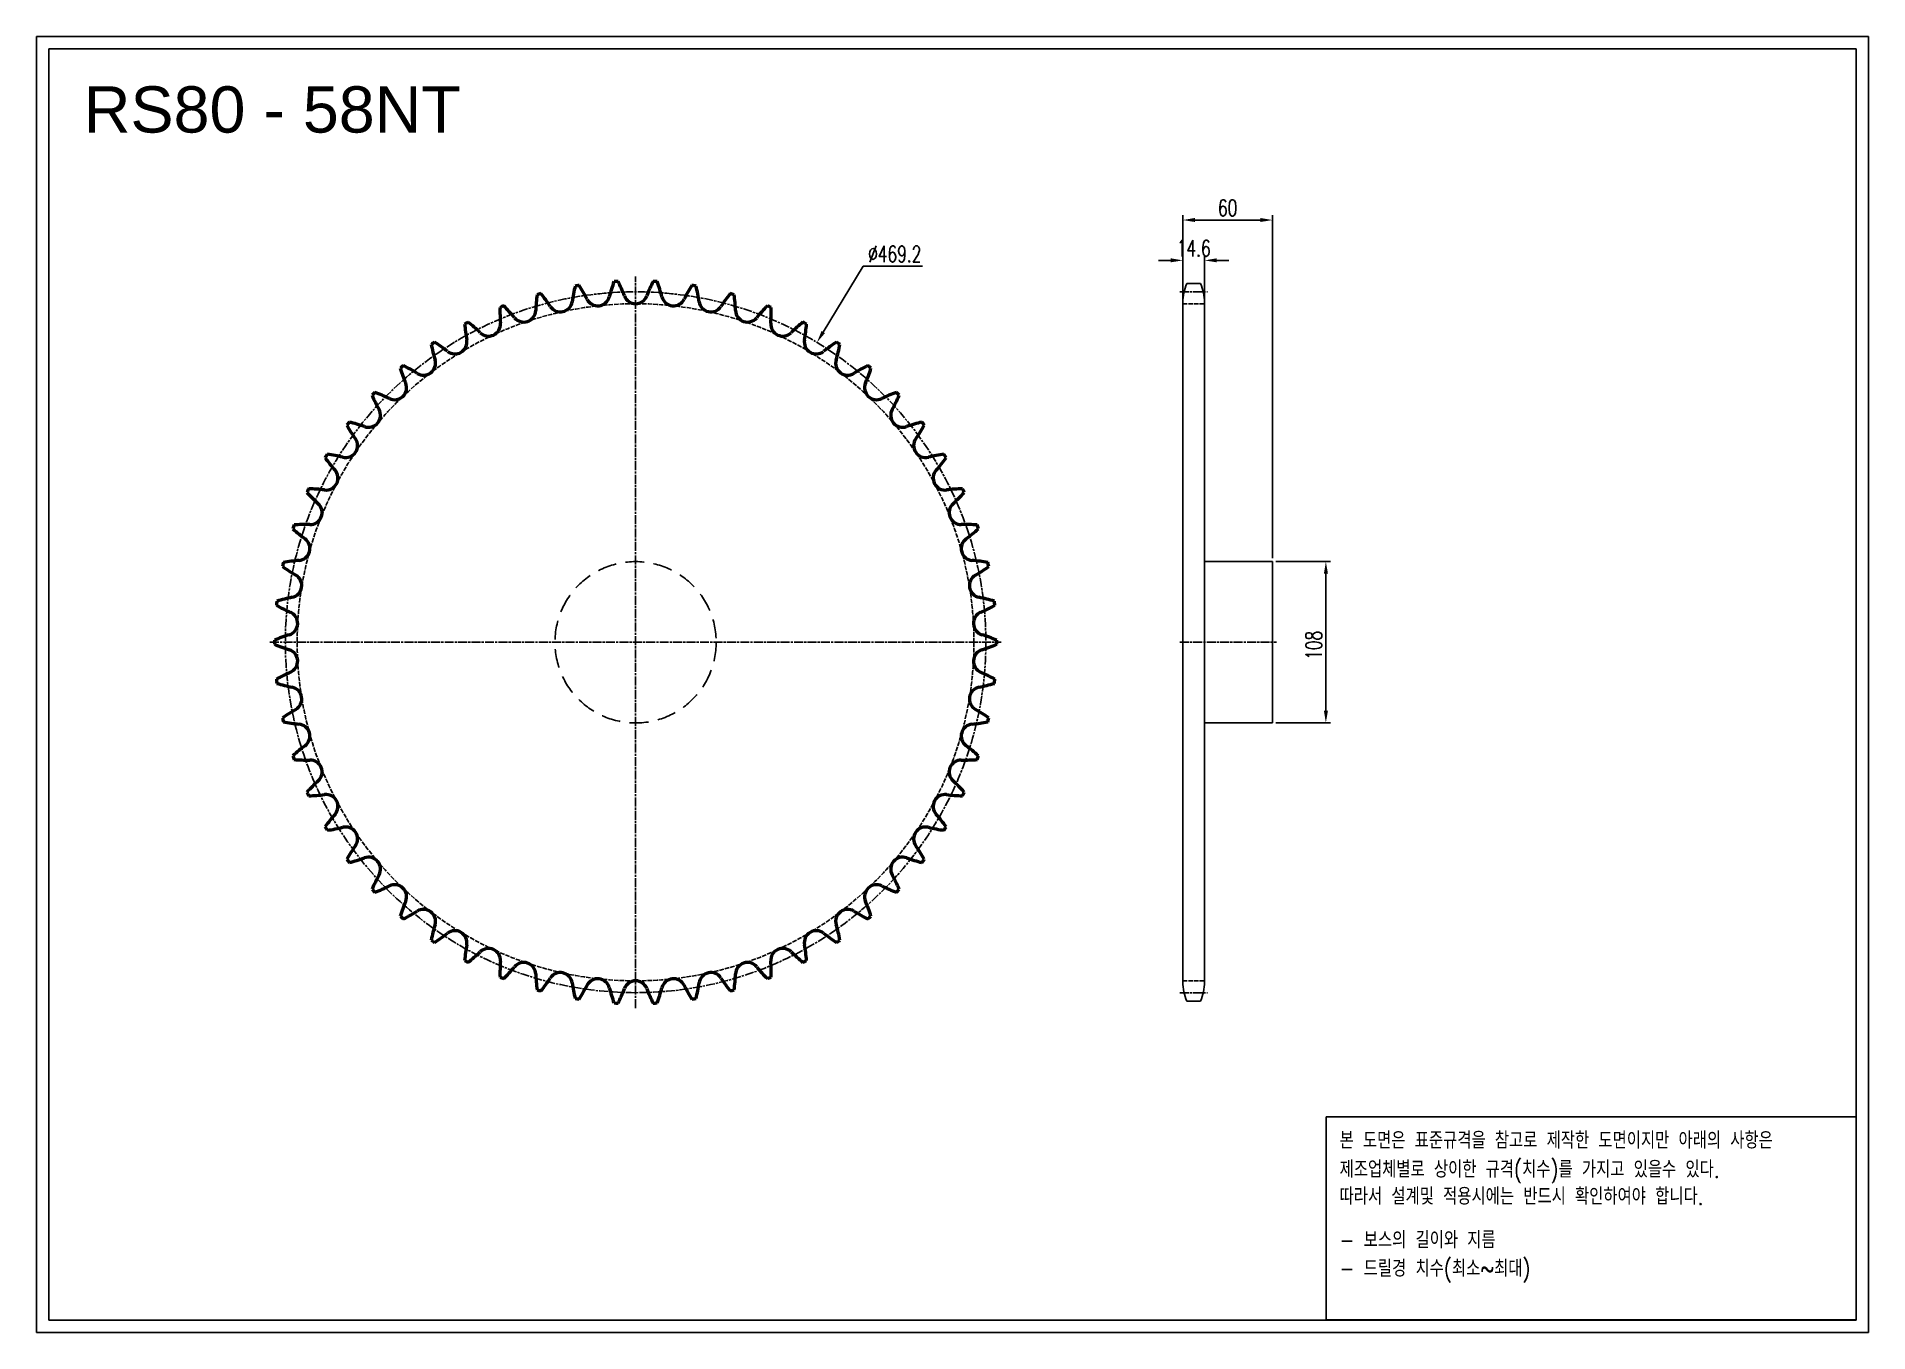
# Model space of a CAD drawing. Header units: millimetres. Extents: x -55712 to -54485, y 19120 to 19988.
import ezdxf

# ---------------------------------------------------------------- set-up
doc = ezdxf.new("R2010")
doc.units = ezdxf.units.MM
for name, pattern in [('AM_ISO02W050', [7.5, 6, -1.5]), ('AM_ISO02W050x2', [3.75, 3, -0.75]), ('AM_ISO08W050', [18, 12, -1.5, 3, -1.5]), ('AM_ISO08W050x2', [9, 6, -0.75, 1.5, -0.75]), ('HIDDEN', [9.525, 6.35, -3.175])]:
    doc.linetypes.add(name, pattern=pattern)
for name, color, linetype, lineweight in [('AM_0N', 7, 'Continuous', 50), ('AM_3N', 6, 'AM_ISO02W050', 25), ('AM_7', 4, 'AM_ISO08W050', 25), ('AM_7N', 4, 'AM_ISO08W050', 25)]:
    doc.layers.add(name, color=color, linetype=linetype, lineweight=lineweight)
doc.layers.add('HL', color=2, linetype='HIDDEN')
doc.layers.add('S-DIM', color=7, linetype='Continuous')
doc.styles.add('HAN', font='ROMANS.shx', dxfattribs={"width": 0.7, "bigfont": 'whgtxt.shx'})
doc.styles.add('HSG', font='SIMPLEX.shx', dxfattribs={"width": 0.7, "bigfont": 'HSG.shx'})
doc.styles.get("Standard").update_dxf_attribs({"font": 'arial.ttf'})
doc.dimstyles.new('APP23', dxfattribs={"dimscale": 4.5, "dimtxt": 2.4, "dimasz": 1.8, "dimexe": 0.7, "dimexo": 0.5, "dimgap": 0.6, "dimtad": 1, "dimtoh": 1, "dimdec": 1, "dimrnd": 0.01, "dimzin": 9, "dimdsep": 46, "dimtxsty": 'HSG', "dimcen": 0, "dimclrd": 1, "dimclre": 1, "dimclrt": 256, "dimazin": 2, "dimtp": 1, "dimtm": 1, "dimtfac": 0.5, "dimtdec": 1, "dimtix": 1, "dimtofl": 0, "dimtmove": 0, "dimatfit": 3, "dimfxl": 0, "dimtvp": 1, "dimtolj": 2, "dimlwd": -1, "dimlwe": -1, "dimarcsym": 0})

# ---------------------------------------------------------------- blocks, each defined once
blk = doc.blocks.new('*D1')
at = {"layer": 'Defpoints', "color": 0, "transparency": 16777216}
for p in [(-54884.3, 19636.4), (-54884.3, 19528.4), (-54848.5, 19528.4)]:
    blk.add_point(p, dxfattribs=at)
at = {"layer": 'S-DIM', "color": 1, "transparency": 16777216}
for p, q in [((-54882.1, 19636.4), (-54845.3, 19636.4)), ((-54848.5, 19628.3), (-54848.5, 19536.5)), ((-54882.1, 19528.4), (-54845.3, 19528.4))]:
    blk.add_line(p, q, dxfattribs=at)
for points in [[(-54849.8, 19628.3), (-54847.1, 19628.3), (-54848.5, 19636.4)], [(-54849.8, 19536.5), (-54847.1, 19536.5), (-54848.5, 19528.4)]]:
    blk.add_solid(points, dxfattribs=at)
at = {"layer": 'S-DIM', "transparency": 16777216, "insert": (-54856.6, 19580.3), "char_height": 10.8, "attachment_point": 5, "rotation": 90, "style": 'HSG'}
blk.add_mtext('\\A2;108', dxfattribs=at)
blk = doc.blocks.new('*D2')
at = {"layer": 'Defpoints', "color": 0, "transparency": 16777216}
for p in [(-54929.7, 19838), (-54944.3, 19809.8), (-54929.7, 19809.8)]:
    blk.add_point(p, dxfattribs=at)
at = {"layer": 'S-DIM', "color": 1, "transparency": 16777216}
for p, q in [((-54952.4, 19838), (-54960.5, 19838)), ((-54944.3, 19812.1), (-54944.3, 19841.2)), ((-54929.7, 19812.1), (-54929.7, 19841.2)), ((-54921.6, 19838), (-54913.5, 19838))]:
    blk.add_line(p, q, dxfattribs=at)
for points in [[(-54952.4, 19839.4), (-54952.4, 19836.7), (-54944.3, 19838)], [(-54921.6, 19839.4), (-54921.6, 19836.7), (-54929.7, 19838)]]:
    blk.add_solid(points, dxfattribs=at)
at = {"layer": 'S-DIM', "transparency": 16777216, "insert": (-54937, 19846.1), "char_height": 10.8, "attachment_point": 5, "style": 'HSG'}
blk.add_mtext('\\A2;14.6', dxfattribs=at)
blk = doc.blocks.new('*D3')
at = {"layer": 'Defpoints', "color": 0, "transparency": 16777216}
for p in [(-54884.3, 19865), (-54944.3, 19809.8), (-54884.3, 19636.4)]:
    blk.add_point(p, dxfattribs=at)
at = {"layer": 'S-DIM', "color": 1, "transparency": 16777216}
for p, q in [((-54944.3, 19812.1), (-54944.3, 19868.2)), ((-54936.2, 19865), (-54892.4, 19865)), ((-54884.3, 19638.6), (-54884.3, 19868.2))]:
    blk.add_line(p, q, dxfattribs=at)
for points in [[(-54936.2, 19866.4), (-54936.2, 19863.7), (-54944.3, 19865)], [(-54892.4, 19866.4), (-54892.4, 19863.7), (-54884.3, 19865)]]:
    blk.add_solid(points, dxfattribs=at)
at = {"layer": 'S-DIM', "transparency": 16777216, "insert": (-54914.3, 19873.1), "char_height": 10.8, "attachment_point": 5, "style": 'HSG'}
blk.add_mtext('\\A2;60', dxfattribs=at)
blk = doc.blocks.new('*D4')
at = {"layer": 'Defpoints', "color": 0, "transparency": 16777216}
for p in [(-55189.3, 19783.1), (-55432.2, 19381.7)]:
    blk.add_point(p, dxfattribs=at)
at = {"layer": 'S-DIM', "color": 1, "transparency": 16777216}
for p, q in [((-55158.4, 19834.2), (-55185.2, 19790)), ((-55118.6, 19834.2), (-55158.4, 19834.2))]:
    blk.add_line(p, q, dxfattribs=at)
blk.add_solid([(-55186.3, 19790.7), (-55184, 19789.3), (-55189.3, 19783.1)], dxfattribs=at)
at = {"layer": 'S-DIM', "transparency": 16777216, "insert": (-55137.2, 19842.3), "char_height": 10.8, "attachment_point": 5, "style": 'HSG'}
blk.add_mtext('\\A2;∅469.2', dxfattribs=at)
blk = doc.blocks.new('notice1')
at = {"color": 4}
blk.add_lwpolyline([(-22142.12, 1735.9), (-22053.8, 1735.9), (-22053.8, 1702.07), (-22142.12, 1702.07)], close=True, dxfattribs=at)
at = {"color": 4, "style": 'HAN', "width": 0.8}
for s, p in [('본 도면은 표준규격을 참고로 제작한 도면이지만 아래의 사항은', (-22139.9, 1730.62)), ('제조업체별로 상이한 규격(치수)를 가지고 있을수 있다.', (-22139.9, 1725.78)), ('따라서 설계및 적용시에는 반드시 확인하여야 합니다.', (-22139.9, 1721.28)), ('- 보스의 길이와 지름', (-22139.9, 1714.03)), ('- 드릴경 치수(최소~최대)', (-22139.9, 1709.27))]:
    blk.add_text(s, height=2.7949, dxfattribs=at).set_placement(p)

msp = doc.modelspace()

# ---------------------------------------------------------------- linework, layer by layer
for p, q in [((-54941.54, 19822.54), (-54932.54, 19822.54)), ((-54944.34, 19809.84), (-54944.34, 19354.86)), ((-54929.74, 19809.84), (-54929.74, 19354.86)), ((-54929.74, 19636.35), (-54884.34, 19636.35)), ((-54884.34, 19636.35), (-54884.34, 19528.35)), ((-54884.34, 19528.35), (-54929.74, 19528.35)), ((-54941.54, 19342.16), (-54932.54, 19342.16))]:
    msp.add_line(p, q)
for points in [[(-55711.92, 19987.78), (-54485.17, 19987.78), (-54485.17, 19120.38), (-55711.92, 19120.38)], [(-55703.66, 19979.52), (-54493.43, 19979.52), (-54493.43, 19128.64), (-55703.66, 19128.64)]]:
    msp.add_lwpolyline(points, close=True)
for centre, start, end in [((-54914.14, 19809.84), 155.13196, 180), ((-54959.94, 19809.84), 0, 24.86804), ((-54914.14, 19354.86), 180, 204.86804), ((-54959.94, 19354.86), 335.13196, 0)]:
    msp.add_arc(centre, 30.2, start, end)
at = {"layer": 'AM_0N'}
for centre, radius, start, end in [((-55263.44, 19800.13), 114.34, 172.51388, 177.84483), ((-55310.79, 19582.35), 241.86, 105.19332, 105.84117), ((-55463.63, 19744.55), 114.34, 33.18966, 38.5206), ((-55240.18, 19793.73), 114.34, 166.30698, 171.63793), ((-55310.79, 19582.35), 241.86, 98.98642, 99.63427), ((-55445.19, 19760.12), 114.34, 26.98276, 32.31371), ((-55336.16, 19815.64), 8.02, 206.98276, 345.43103), ((-55217.74, 19784.86), 114.34, 160.10009, 165.43103), ((-55310.79, 19582.35), 241.86, 92.77952, 93.42737), ((-55425.19, 19773.61), 114.34, 20.77586, 26.10681), ((-55310.79, 19817.01), 8.02, 200.77586, 339.22414), ((-55196.39, 19773.61), 114.34, 153.89319, 159.22414), ((-55310.79, 19582.35), 241.86, 86.57263, 87.22048), ((-55403.84, 19784.86), 114.34, 14.56897, 19.89991), ((-55285.41, 19815.64), 8.02, 194.56897, 333.01724), ((-55176.38, 19760.12), 114.34, 147.68629, 153.01724), ((-55310.79, 19582.35), 241.86, 80.36573, 81.01358), ((-55381.4, 19793.73), 114.34, 8.36207, 13.69302), ((-55157.95, 19744.55), 114.34, 141.4794, 146.81034), ((-55310.79, 19582.35), 241.86, 74.15883, 74.80668), ((-55358.13, 19800.13), 114.34, 2.15517, 7.48612), ((-55287.27, 19803.97), 114.34, 178.72077, 184.05172), ((-55310.79, 19582.35), 241.86, 111.40021, 112.04806), ((-55480.27, 19727.07), 114.34, 39.39655, 44.7275), ((-55385.71, 19804.73), 8.02, 219.39655, 357.84483), ((-55361.23, 19811.53), 8.02, 213.18966, 351.63793), ((-55260.34, 19811.53), 8.02, 188.36207, 326.81034), ((-55235.86, 19804.73), 8.02, 182.15517, 320.60345), ((-55141.31, 19727.07), 114.34, 135.2725, 140.60345), ((-55310.79, 19582.35), 241.86, 67.95194, 68.59979), ((-55334.3, 19803.97), 114.34, 355.94828, 1.27923), ((-55310.79, 19582.35), 241.86, 117.60711, 118.25496), ((-55311.37, 19805.21), 114.34, 184.92767, 190.25862), ((-55494.92, 19707.9), 114.34, 45.60345, 50.9344), ((-55409.32, 19795.33), 8.02, 225.60345, 4.05172), ((-55212.25, 19795.33), 8.02, 175.94828, 314.39655), ((-55126.65, 19707.9), 114.34, 129.0656, 134.39655), ((-55310.79, 19582.35), 241.86, 61.74504, 62.39289), ((-55310.2, 19805.21), 114.34, 349.74138, 355.07233), ((-55310.79, 19582.35), 241.86, 123.81401, 124.46186), ((-55335.46, 19803.85), 114.34, 191.13457, 196.46552), ((-55507.41, 19687.26), 114.34, 51.81034, 57.14129), ((-55431.77, 19783.42), 8.02, 231.81034, 10.25862), ((-55189.81, 19783.42), 8.02, 169.74138, 308.18966), ((-55114.16, 19687.26), 114.34, 122.85871, 128.18966), ((-55286.11, 19803.85), 114.34, 343.53448, 348.86543), ((-55310.79, 19582.35), 241.86, 55.53814, 56.18599), ((-55310.79, 19582.35), 241.86, 130.0209, 130.66875), ((-55359.26, 19799.88), 114.34, 197.34146, 202.67241), ((-55517.6, 19665.38), 114.34, 58.01724, 63.34819), ((-55452.8, 19769.17), 8.02, 238.01724, 16.46552), ((-55168.78, 19769.17), 8.02, 163.53448, 301.98276), ((-55103.97, 19665.38), 114.34, 116.65181, 121.98276), ((-55262.31, 19799.88), 114.34, 337.32759, 342.65854), ((-55310.79, 19582.35), 241.86, 49.33125, 49.9791), ((-55472.16, 19752.72), 8.02, 244.22414, 22.67241), ((-55149.41, 19752.72), 8.02, 157.32759, 295.77586), ((-55310.79, 19582.35), 241.86, 136.2278, 136.87565), ((-55382.5, 19793.36), 114.34, 203.54836, 208.87931), ((-55525.37, 19642.53), 114.34, 64.22414, 69.55509), ((-55096.2, 19642.53), 114.34, 110.44491, 115.77586), ((-55239.08, 19793.36), 114.34, 331.12069, 336.45164), ((-55310.79, 19582.35), 241.86, 43.12435, 43.7722), ((-55310.79, 19582.35), 241.86, 142.4347, 143.08254), ((-55404.89, 19784.37), 114.34, 209.75526, 215.08621), ((-55530.62, 19618.98), 114.34, 70.43103, 75.76198), ((-55489.64, 19734.27), 8.02, 250.43103, 28.87931), ((-55131.94, 19734.27), 8.02, 151.12069, 289.56897), ((-55090.95, 19618.98), 114.34, 104.23802, 109.56897), ((-55216.68, 19784.37), 114.34, 324.91379, 330.24474), ((-55310.79, 19582.35), 241.86, 36.91746, 37.5653), ((-55505.01, 19714.04), 8.02, 256.63793, 35.08621), ((-55116.56, 19714.04), 8.02, 144.91379, 283.36207), ((-55310.79, 19582.35), 241.86, 148.64159, 149.28944), ((-55426.18, 19773.01), 114.34, 215.96215, 221.2931), ((-55533.29, 19595), 114.34, 76.63793, 81.96888), ((-55088.28, 19595), 114.34, 98.03112, 103.36207), ((-55195.39, 19773.01), 114.34, 318.7069, 324.03785), ((-55310.79, 19582.35), 241.86, 30.71056, 31.35841), ((-55518.11, 19692.27), 8.02, 262.84483, 41.2931), ((-55103.46, 19692.27), 8.02, 138.7069, 277.15517), ((-55310.79, 19582.35), 241.86, 154.84849, 155.49634), ((-55446.12, 19759.42), 114.34, 222.16905, 227.5), ((-55533.35, 19570.87), 114.34, 82.84483, 88.17578), ((-55088.22, 19570.87), 114.34, 91.82422, 97.15517), ((-55175.45, 19759.42), 114.34, 312.5, 317.83095), ((-55310.79, 19582.35), 241.86, 24.50366, 25.15151), ((-55528.78, 19669.21), 8.02, 269.05172, 47.5), ((-55092.79, 19669.21), 8.02, 132.5, 270.94828), ((-55310.79, 19582.35), 241.86, 161.05539, 161.70323), ((-55464.47, 19743.75), 114.34, 228.37595, 233.7069), ((-55530.81, 19546.87), 114.34, 89.05172, 94.38267), ((-55090.77, 19546.87), 114.34, 85.61733, 90.94828), ((-55157.1, 19743.75), 114.34, 306.2931, 311.62405), ((-55310.79, 19582.35), 241.86, 18.29677, 18.94461), ((-55536.89, 19645.13), 8.02, 275.25862, 53.7069), ((-55084.68, 19645.13), 8.02, 126.2931, 264.74138), ((-55310.79, 19582.35), 241.86, 167.26228, 167.91013), ((-55481.02, 19726.19), 114.34, 234.58284, 239.91379), ((-55525.68, 19523.29), 114.34, 95.25862, 100.58957), ((-55095.89, 19523.29), 114.34, 79.41043, 84.74138), ((-55140.55, 19726.19), 114.34, 300.08621, 305.41716), ((-55310.79, 19582.35), 241.86, 12.08987, 12.73772), ((-55542.36, 19620.32), 8.02, 281.46552, 59.91379), ((-55079.22, 19620.32), 8.02, 120.08621, 258.53448), ((-55310.79, 19582.35), 241.86, 173.46918, 174.11703), ((-55495.57, 19706.94), 114.34, 240.78974, 246.12069), ((-55518.03, 19500.4), 114.34, 101.46552, 106.79647), ((-55103.54, 19500.4), 114.34, 73.20353, 78.53448), ((-55126, 19706.94), 114.34, 293.87931, 299.21026), ((-55310.79, 19582.35), 241.86, 5.88297, 6.53082), ((-55545.1, 19595.06), 8.02, 287.67241, 66.12069), ((-55076.47, 19595.06), 8.02, 113.87931, 252.32759), ((-55507.96, 19478.48), 114.34, 107.67241, 113.00336), ((-55310.79, 19582.35), 241.86, 179.67608, 180.32392), ((-55507.96, 19686.23), 114.34, 246.99664, 252.32759), ((-55113.61, 19478.48), 114.34, 66.99664, 72.32759), ((-55113.61, 19686.23), 114.34, 287.67241, 293.00336), ((-55310.79, 19582.35), 241.86, 359.67608, 0.32392), ((-55545.1, 19569.65), 8.02, 293.87931, 72.32759), ((-55076.47, 19569.65), 8.02, 107.67241, 246.12069), ((-55495.57, 19457.77), 114.34, 113.87931, 119.21026), ((-55310.79, 19582.35), 241.86, 185.88297, 186.53082), ((-55518.03, 19664.3), 114.34, 253.20353, 258.53448), ((-55103.54, 19664.3), 114.34, 281.46552, 286.79647), ((-55126, 19457.77), 114.34, 60.78974, 66.12069), ((-55310.79, 19582.35), 241.86, 353.46918, 354.11703), ((-55542.36, 19544.39), 8.02, 300.08621, 78.53448), ((-55079.22, 19544.39), 8.02, 101.46552, 239.91379), ((-55481.02, 19438.52), 114.34, 120.08621, 125.41716), ((-55310.79, 19582.35), 241.86, 192.08987, 192.73772), ((-55140.55, 19438.52), 114.34, 54.58284, 59.91379), ((-55310.79, 19582.35), 241.86, 347.26228, 347.91013), ((-55525.68, 19641.42), 114.34, 259.41043, 264.74138), ((-55536.89, 19519.57), 8.02, 306.2931, 84.74138), ((-55084.68, 19519.57), 8.02, 95.25862, 233.7069), ((-55095.89, 19641.42), 114.34, 275.25862, 280.58957), ((-55464.47, 19420.96), 114.34, 126.2931, 131.62405), ((-55310.79, 19582.35), 241.86, 198.29677, 198.94461), ((-55157.1, 19420.96), 114.34, 48.37595, 53.7069), ((-55310.79, 19582.35), 241.86, 341.05539, 341.70323), ((-55530.81, 19617.83), 114.34, 265.61733, 270.94828), ((-55528.78, 19495.5), 8.02, 312.5, 90.94828), ((-55092.79, 19495.5), 8.02, 89.05172, 227.5), ((-55090.77, 19617.83), 114.34, 269.05172, 274.38267), ((-55446.12, 19405.29), 114.34, 132.5, 137.83095), ((-55310.79, 19582.35), 241.86, 204.50366, 205.15151), ((-55175.45, 19405.29), 114.34, 42.16905, 47.5), ((-55310.79, 19582.35), 241.86, 334.84849, 335.49634), ((-55533.35, 19593.84), 114.34, 271.82422, 277.15517), ((-55518.11, 19472.44), 8.02, 318.7069, 97.15517), ((-55103.46, 19472.44), 8.02, 82.84483, 221.2931), ((-55088.22, 19593.84), 114.34, 262.84483, 268.17578), ((-55426.18, 19391.69), 114.34, 138.7069, 144.03785), ((-55310.79, 19582.35), 241.86, 210.71056, 211.35841), ((-55533.29, 19569.71), 114.34, 278.03112, 283.36207), ((-55505.01, 19450.66), 8.02, 324.91379, 103.36207), ((-55116.56, 19450.66), 8.02, 76.63793, 215.08621), ((-55088.28, 19569.71), 114.34, 256.63793, 261.96888), ((-55195.39, 19391.69), 114.34, 35.96215, 41.2931), ((-55310.79, 19582.35), 241.86, 328.64159, 329.28944), ((-55404.89, 19380.33), 114.34, 144.91379, 150.24474), ((-55216.68, 19380.33), 114.34, 29.75526, 35.08621), ((-55310.79, 19582.35), 241.86, 216.91746, 217.5653), ((-55530.62, 19545.72), 114.34, 284.23802, 289.56897), ((-55489.64, 19430.44), 8.02, 331.12069, 109.56897), ((-55131.94, 19430.44), 8.02, 70.43103, 208.87931), ((-55090.95, 19545.72), 114.34, 250.43103, 255.76198), ((-55310.79, 19582.35), 241.86, 322.4347, 323.08254), ((-55382.5, 19371.34), 114.34, 151.12069, 156.45164), ((-55472.16, 19411.99), 8.02, 337.32759, 115.77586), ((-55149.41, 19411.99), 8.02, 64.22414, 202.67241), ((-55239.08, 19371.34), 114.34, 23.54836, 28.87931), ((-55310.79, 19582.35), 241.86, 223.12435, 223.7722), ((-55525.37, 19522.17), 114.34, 290.44491, 295.77586), ((-55359.26, 19364.83), 114.34, 157.32759, 162.65854), ((-55262.31, 19364.83), 114.34, 17.34146, 22.67241), ((-55096.2, 19522.17), 114.34, 244.22414, 249.55509), ((-55310.79, 19582.35), 241.86, 316.2278, 316.87565), ((-55310.79, 19582.35), 241.86, 229.33125, 229.9791), ((-55517.6, 19499.32), 114.34, 296.65181, 301.98276), ((-55452.8, 19395.54), 8.02, 343.53448, 121.98276), ((-55168.78, 19395.54), 8.02, 58.01724, 196.46552), ((-55103.97, 19499.32), 114.34, 238.01724, 243.34819), ((-55310.79, 19582.35), 241.86, 310.0209, 310.66875), ((-55335.46, 19360.86), 114.34, 163.53448, 168.86543), ((-55310.79, 19582.35), 241.86, 235.53814, 236.18599), ((-55507.41, 19477.45), 114.34, 302.85871, 308.18966), ((-55431.77, 19381.28), 8.02, 349.74138, 128.18966), ((-55189.81, 19381.28), 8.02, 51.81034, 190.25862), ((-55114.16, 19477.45), 114.34, 231.81034, 237.14129), ((-55286.11, 19360.86), 114.34, 11.13457, 16.46552), ((-55310.79, 19582.35), 241.86, 303.81401, 304.46186), ((-55311.37, 19359.49), 114.34, 169.74138, 175.07233), ((-55494.92, 19456.81), 114.34, 309.0656, 314.39655), ((-55409.32, 19369.38), 8.02, 355.94828, 134.39655), ((-55212.25, 19369.38), 8.02, 45.60345, 184.05172), ((-55126.65, 19456.81), 114.34, 225.60345, 230.9344), ((-55310.2, 19359.49), 114.34, 4.92767, 10.25862), ((-55310.79, 19582.35), 241.86, 241.74504, 242.39289), ((-55287.27, 19360.74), 114.34, 175.94828, 181.27923), ((-55480.27, 19437.63), 114.34, 315.2725, 320.60345), ((-55385.71, 19359.98), 8.02, 2.15517, 140.60345), ((-55263.44, 19364.58), 114.34, 182.15517, 187.48612), ((-55361.23, 19353.18), 8.02, 8.36207, 146.81034), ((-55260.34, 19353.18), 8.02, 33.18966, 171.63793), ((-55358.13, 19364.58), 114.34, 352.51388, 357.84483), ((-55235.86, 19359.98), 8.02, 39.39655, 177.84483), ((-55141.31, 19437.63), 114.34, 219.39655, 224.7275), ((-55334.3, 19360.74), 114.34, 358.72077, 4.05172), ((-55310.79, 19582.35), 241.86, 297.60711, 298.25496), ((-55310.79, 19582.35), 241.86, 247.95194, 248.59979), ((-55310.79, 19582.35), 241.86, 254.15883, 254.80668), ((-55463.63, 19420.16), 114.34, 321.4794, 326.81034), ((-55240.18, 19370.97), 114.34, 188.36207, 193.69302), ((-55445.19, 19404.58), 114.34, 327.68629, 333.01724), ((-55336.16, 19349.07), 8.02, 14.56897, 153.01724), ((-55217.74, 19379.85), 114.34, 194.56897, 199.89991), ((-55425.19, 19391.09), 114.34, 333.89319, 339.22414), ((-55310.79, 19347.69), 8.02, 20.77586, 159.22414), ((-55196.39, 19391.09), 114.34, 200.77586, 206.10681), ((-55403.84, 19379.85), 114.34, 340.10009, 345.43103), ((-55285.41, 19349.07), 8.02, 26.98276, 165.43103), ((-55176.38, 19404.58), 114.34, 206.98276, 212.31371), ((-55381.4, 19370.97), 114.34, 346.30698, 351.63793), ((-55157.95, 19420.16), 114.34, 213.18966, 218.5206), ((-55310.79, 19582.35), 241.86, 285.19332, 285.84117), ((-55310.79, 19582.35), 241.86, 291.40021, 292.04806), ((-55310.79, 19582.35), 241.86, 260.36573, 261.01358), ((-55310.79, 19582.35), 241.86, 266.57263, 267.22048), ((-55310.79, 19582.35), 241.86, 272.77952, 273.42737), ((-55310.79, 19582.35), 241.86, 278.98642, 279.63427)]:
    msp.add_arc(centre, radius, start, end, dxfattribs=at)
at = {"layer": 'AM_3N', "linetype": 'AM_ISO02W050x2'}
for p, q in [((-54944.34, 19809), (-54929.74, 19809)), ((-54944.34, 19355.71), (-54929.74, 19355.71))]:
    msp.add_line(p, q, dxfattribs=at)
msp.add_circle((-55310.79, 19582.35), 226.64, dxfattribs=at)
at = {"layer": 'AM_7', "linetype": 'AM_ISO08W050x2'}
for p, q in [((-54946.28, 19816.94), (-54927.8, 19816.94)), ((-54946.28, 19582.35), (-54881.53, 19582.35)), ((-54946.28, 19347.77), (-54927.8, 19347.77))]:
    msp.add_line(p, q, dxfattribs=at)
msp.add_circle((-55310.79, 19582.35), 234.58, dxfattribs=at)
at = {"layer": 'AM_7N', "linetype": 'AM_ISO08W050x2'}
for p, q in [((-55310.79, 19337.5), (-55310.79, 19827.21)), ((-55555.64, 19582.35), (-55065.93, 19582.35))]:
    msp.add_line(p, q, dxfattribs=at)
at = {"layer": 'HL', "ltscale": 2}
msp.add_circle((-55310.79, 19582.35), 54, dxfattribs=at)

# ---------------------------------------------------------------- block references
at = {"xscale": 4.017175658495999, "yscale": 4.017175658495999, "zscale": 4.017175658495999}
msp.add_blockref('notice1', (34100.55, 12291.14), dxfattribs=at)

# ---------------------------------------------------------------- texts
msp.add_text('RS80 - 58NT', height=30.9787).set_placement((-55680.33, 19923.55))

# ---------------------------------------------------------------- dimensions: what is measured, and where the dimension line sits
at = {"layer": 'S-DIM'}
dim = msp.add_linear_dim(base=(-54884.34, 19865.05), p1=(-54944.34, 19809.84), p2=(-54884.34, 19636.35), dimstyle='APP23', dxfattribs=at)
dim.commit()
dim.dimension.update_dxf_attribs({"geometry": '*D3', "text_midpoint": (-54914.34, 19873.15)})
dim = msp.add_diameter_dim_2p(p1=(-55432.23, 19381.65), p2=(-55189.34, 19783.05), dimstyle='APP23', dxfattribs=at)
dim.commit()
dim.dimension.update_dxf_attribs({"geometry": '*D4', "text_midpoint": (-55137.16, 19834.19), "dimtype": 131})
dim = msp.add_linear_dim(base=(-54929.74, 19838.05), p1=(-54944.34, 19809.84), p2=(-54929.74, 19809.84), dimstyle='APP23', dxfattribs=at)
dim.commit()
dim.dimension.update_dxf_attribs({"geometry": '*D2', "text_midpoint": (-54937.04, 19838.05), "dimtype": 128})
dim = msp.add_linear_dim(base=(-54848.47, 19528.35), p1=(-54884.34, 19636.35), p2=(-54884.34, 19528.35), angle=90, dimstyle='APP23', dxfattribs=at)
dim.commit()
dim.dimension.update_dxf_attribs({"geometry": '*D1', "text_midpoint": (-54848.47, 19580.31), "dimtype": 128})

doc.saveas('drawing.dxf')
